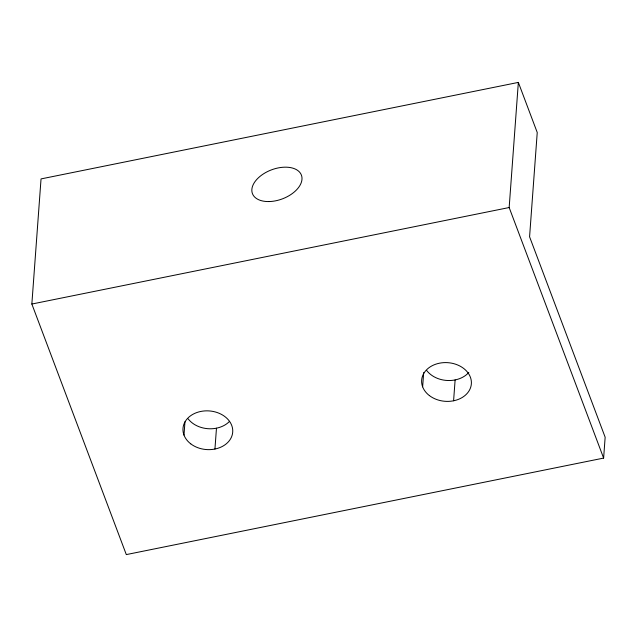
<?xml version="1.0" encoding="UTF-8"?>
<svg xmlns="http://www.w3.org/2000/svg" width="637" height="637" viewBox="0 0 637 637"><rect width="100%" height="100%" fill="white"/><g stroke="black" fill="none" stroke-linecap="round" stroke-linejoin="round"><path stroke-width="0.96" d="M31.85 304.04L41.039 178.909L518.351 82.404L537.238 132.512L529.578 236.789L605.15 437.229L603.621 458.091L126.309 554.596L31.85 304.04L509.162 207.535L518.351 82.404M183.989 435.071L184.961 421.805M214.94 449.037L216.469 428.183M422.642 386.818L423.685 372.597M453.592 400.784L455.121 379.931M509.162 207.535L603.621 458.091M468.808 372.43A24.923 19.365 4.2 0 1 426.822 370.662M229.535 421.368A24.923 19.365 4.2 0 1 188.17 418.915M269.276 201.555A26.165 15.495 -20.7 0 0 301.444 175.231A26.165 15.495 -20.7 0 0 260.055 176.345A26.165 15.495 -20.7 0 0 269.276 201.555M429.378 395.569A24.923 19.365 4.2 0 0 470.719 387.208A24.923 19.365 4.2 0 0 439.426 363.201A24.923 19.365 4.2 0 0 429.378 395.569M190.726 443.822A24.923 19.365 4.2 0 0 232.067 435.469A24.923 19.365 4.2 0 0 200.766 411.454A24.923 19.365 4.2 0 0 190.726 443.822"/></g></svg>
